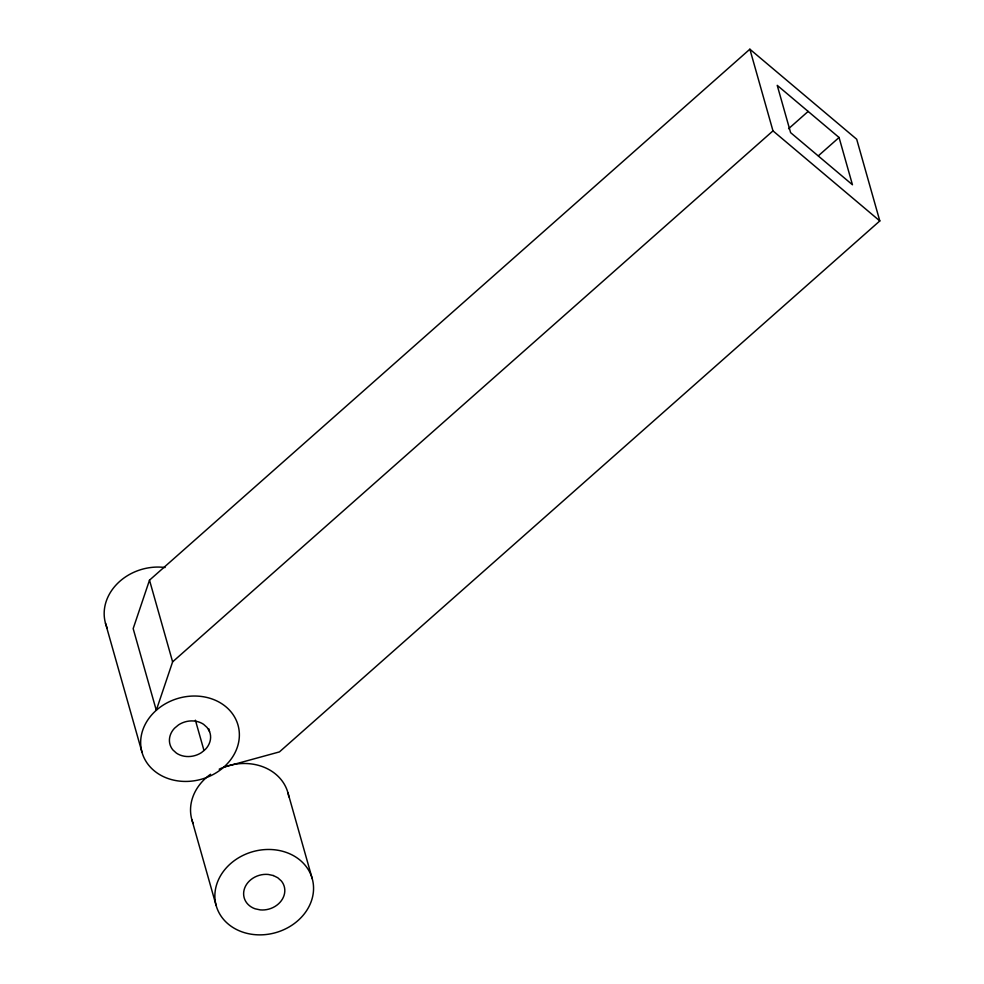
<?xml version="1.0" encoding="UTF-8"?>
<svg xmlns="http://www.w3.org/2000/svg" width="984" height="984" viewBox="0 0 984 984"><rect width="100%" height="100%" fill="white"/><g stroke="black" fill="none" stroke-linecap="round" stroke-linejoin="round"><path stroke-width="1.48" d="M149.506 580.166L133.172 628.616L156.284 710.288A49.889 42.078 -15.8 0 0 175.681 780.546A49.889 42.078 -15.8 0 0 238.079 725.356A49.889 42.078 -15.8 0 0 156.284 710.288L172.618 661.851L772.981 130.872L749.87 49.2L149.506 580.166L172.618 661.851M788.59 128.72L808.147 111.426M818.356 155.804L839.069 137.489L777.225 85.35L790.607 132.643L852.451 184.771L839.069 137.489M749.87 49.2L856.695 139.248L879.807 220.933L279.444 751.899L223.749 767.163M772.981 130.872L879.807 220.933M209.518 731.506L207.132 727.533L203.59 724.322A20.824 17.564 -15.8 0 0 178.559 724.864L174.512 728.234A20.824 17.564 -15.8 0 0 172.889 749.931L176.443 753.141A20.824 17.564 -15.8 0 0 201.474 752.6L205.508 749.23A20.824 17.564 -15.8 0 0 209.518 731.506L208.694 728.615M287.955 792.821L312.272 878.798A49.889 42.078 -15.8 0 1 249.887 933.976A49.889 42.078 -15.8 0 1 230.477 863.731A49.889 42.078 -15.8 0 1 312.272 878.798M195.398 720.19L203.983 750.509M191.818 819.561L216.148 905.538M105.46 623.143L141.954 752.108M107.33 628.321A49.889 42.078 -15.8 0 1 116.543 584.459A49.889 42.078 -15.8 0 1 165.091 567.522M219.186 769.181A49.889 42.078 -15.8 0 1 288.816 796.856M193.147 823.46A49.889 42.078 -15.8 0 1 210.564 774.248M273.318 875.539L268.226 874.444A20.824 17.564 -15.8 0 0 244.708 887.974A20.824 17.564 -15.8 0 0 255.114 908.798L260.207 909.893A20.824 17.564 -15.8 0 0 281.35 900.692A20.824 17.564 -15.8 0 0 281.338 880.963L277.783 877.765L273.318 875.539"/></g></svg>
